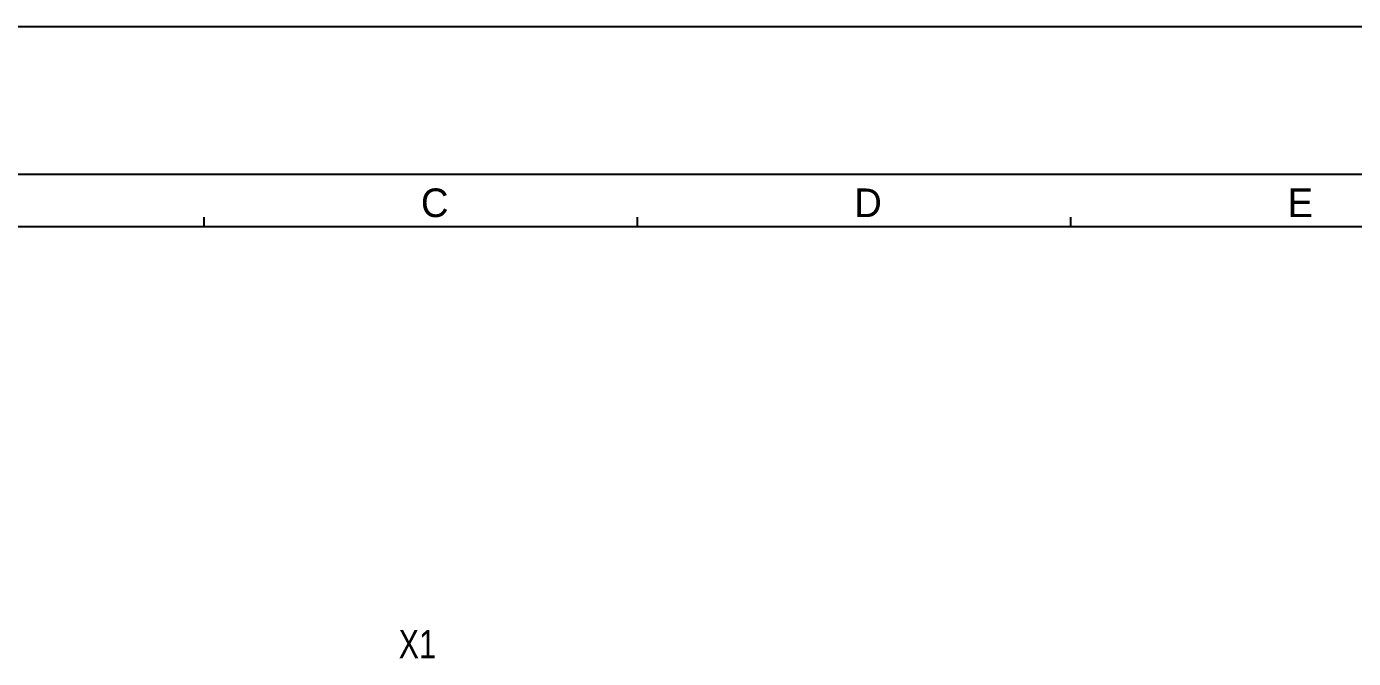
# Model space of a CAD drawing. Header units: millimetres. Extents: x 0 to 420, y 0 to 297.
# Drawn here: x 95.8 to 235.2, y 230.7 to 297 of the extents above; entities that cross this region are included whole.
import ezdxf

# ---------------------------------------------------------------- set-up
doc = ezdxf.new("R2010")
doc.units = ezdxf.units.MM
doc.header["$LTSCALE"] = 23.1
doc.layers.get('0').update_dxf_attribs({"linetype": 'CONTINUOUS'})
doc.styles.get("Standard").update_dxf_attribs({"font": 'txt', "width": 0.8})
doc.styles.add('TEXTSTYLE_2', font='txt')

msp = doc.modelspace()

# ---------------------------------------------------------------- linework, layer by layer
at = {"color": 7, "linetype": 'CONTINUOUS'}
for p, q in [((0, 297), (420, 297)), ((19, 281.5), (401, 281.5)), ((23.5, 276), (396, 276)), ((114.5, 276), (114.5, 277)), ((160, 276), (160, 277)), ((205.5, 276), (205.5, 277))]:
    msp.add_line(p, q, dxfattribs=at)

# ---------------------------------------------------------------- texts
at = {"color": 7, "linetype": 'CONTINUOUS', "char_height": 3, "width": 3, "attachment_point": 1, "line_spacing_factor": 0.9, "style": 'TEXTSTYLE_2'}
for s, insert in [('C', (137.25, 280)), ('D', (182.75, 280)), ('E', (228.25, 280))]:
    msp.add_mtext(s, dxfattribs=dict(at, insert=insert))
at = {"color": 7, "linetype": 'CONTINUOUS', "insert": (134.913, 233.666), "char_height": 3, "width": 4.8, "attachment_point": 1, "line_spacing_factor": 0.9}
msp.add_mtext('X1', dxfattribs=at)

doc.saveas('drawing.dxf')
